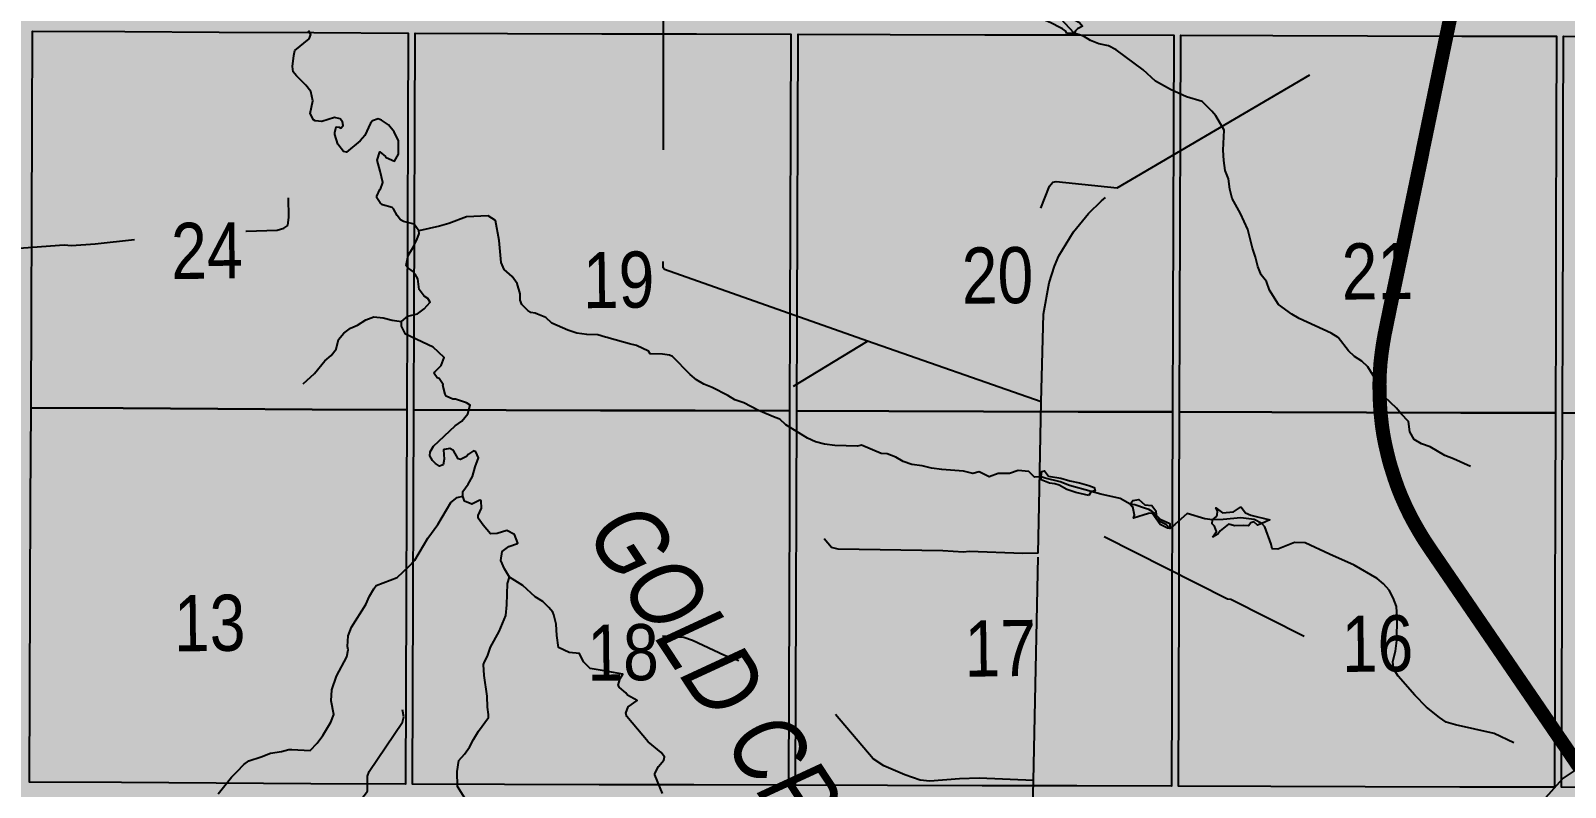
# Model space of a CAD drawing. Extents: x 405326 to 424052, y 6044755 to 6062236.
# Drawn here: x 416226.4 to 416444.4, y 6050906.8 to 6051014.3 of the extents above; entities that cross this region are included whole.
import ezdxf
from ezdxf.enums import TextEntityAlignment as Align

# ---------------------------------------------------------------- set-up
doc = ezdxf.new("R2010")
doc.units = 0
doc.header["$LTSCALE"] = 5
doc.linetypes.add('DASHED2', pattern=[9.525, 6.35, -3.175])
for name, color, linetype in [('Quarters', 8, 'Continuous'), ('RoadSeg', 57, 'DASHED2'), ('ROUTE-MAP-HWY', 2, 'Continuous'), ('T-WATER', 160, 'Continuous'), ('T-WATER-T', 170, 'Continuous')]:
    doc.layers.add(name, color=color, linetype=linetype)
doc.layers.add('ROUTE-MAP-BACKGROUND-H', color=7, linetype='Continuous', true_color=0xf0ebff)
doc.styles.add('120', font='ARIALN.TTF', dxfattribs={"height": 13})
doc.styles.add('80LS', font='ARIALNI.TTF', dxfattribs={"height": 10})

msp = doc.modelspace()

# ---------------------------------------------------------------- hatches: boundary and pattern name
at = {"layer": 'ROUTE-MAP-BACKGROUND-H'}
h = msp.add_hatch(color=256, dxfattribs=at)
h.dxf.hatch_style = 1
h.paths.add_polyline_path([(417500.313, 6050470.993), (417499.828, 6050583.719), (417489.556, 6051448.866), (416064.545, 6051448.577), (416073.609, 6050477.938), (416071.924, 6050150.968), (416104.424, 6050150.804), (416615.018, 6050150.686), (416614.752, 6050098.449), (417501.84, 6050099.469), (417600.187, 6050099.469), (417600.187, 6050157.259), (417501.84, 6050157.777)])

# ---------------------------------------------------------------- linework, layer by layer
at = {"layer": 'Quarters', "flags": 128}
for points in [[(416279.79, 6050960.45), (416266.36, 6050960.523), (416252.93, 6050960.596), (416239.501, 6050960.669), (416226.405, 6050960.74), (416226.462, 6050974.119), (416226.518, 6050987.497), (416226.574, 6051000.876), (416226.63, 6051014.254), (416239.721, 6051014.183), (416253.145, 6051014.11), (416266.57, 6051014.037), (416279.995, 6051013.964), (416279.943, 6051000.585), (416279.892, 6050987.207), (416279.841, 6050973.829)], [(416334.191, 6050960.304), (416320.758, 6050960.34), (416307.324, 6050960.376), (416293.892, 6050960.412), (416280.793, 6050960.447), (416280.844, 6050973.826), (416280.895, 6050987.204), (416280.947, 6051000.583), (416280.998, 6051013.961), (416294.092, 6051013.926), (416307.52, 6051013.89), (416320.948, 6051013.853), (416334.377, 6051013.817), (416334.33, 6051000.439), (416334.284, 6050987.06), (416334.238, 6050973.682)], [(416388.593, 6050960.157), (416375.16, 6050960.193), (416361.727, 6050960.229), (416348.293, 6050960.266), (416335.195, 6050960.301), (416335.241, 6050973.679), (416335.287, 6050987.058), (416335.334, 6051000.436), (416335.38, 6051013.814), (416348.474, 6051013.779), (416361.903, 6051013.742), (416375.331, 6051013.706), (416388.76, 6051013.67), (416388.718, 6051000.292), (416388.676, 6050986.913), (416388.635, 6050973.535)], [(416442.995, 6050960.01), (416429.562, 6050960.047), (416416.129, 6050960.083), (416402.695, 6050960.119), (416389.597, 6050960.154), (416389.638, 6050973.533), (416389.68, 6050986.911), (416389.721, 6051000.289), (416389.763, 6051013.667), (416402.857, 6051013.632), (416416.285, 6051013.595), (416429.714, 6051013.559), (416443.142, 6051013.523), (416443.105, 6051000.145), (416443.068, 6050986.767), (416443.032, 6050973.388)], [(416497.395, 6050959.864), (416483.962, 6050959.9), (416470.53, 6050959.936), (416457.097, 6050959.972), (416443.998, 6050960.008), (416444.035, 6050973.386), (416444.072, 6050986.764), (416444.109, 6051000.142), (416444.146, 6051013.52), (416457.239, 6051013.485), (416470.668, 6051013.448), (416484.095, 6051013.412), (416497.523, 6051013.375), (416497.491, 6050999.998), (416497.459, 6050986.62), (416497.427, 6050973.242)], [(416279.79, 6050960.45), (416279.739, 6050947.072), (416279.687, 6050933.693), (416279.636, 6050920.314), (416279.586, 6050907.27), (416266.152, 6050907.344), (416252.717, 6050907.417), (416239.282, 6050907.49), (416226.182, 6050907.561), (416226.236, 6050920.605), (416226.293, 6050933.983), (416226.349, 6050947.362), (416226.405, 6050960.74), (416239.501, 6050960.669), (416252.93, 6050960.596), (416266.36, 6050960.523)], [(416334.191, 6050960.304), (416334.145, 6050946.925), (416334.099, 6050933.547), (416334.052, 6050920.168), (416334.007, 6050907.124), (416320.569, 6050907.161), (416307.131, 6050907.197), (416293.693, 6050907.233), (416280.59, 6050907.268), (416280.64, 6050920.312), (416280.691, 6050933.69), (416280.742, 6050947.069), (416280.793, 6050960.447), (416293.892, 6050960.412), (416307.324, 6050960.376), (416320.758, 6050960.34)], [(416388.593, 6050960.157), (416388.552, 6050946.779), (416388.51, 6050933.401), (416388.469, 6050920.022), (416388.428, 6050906.979), (416374.991, 6050907.015), (416361.552, 6050907.051), (416348.114, 6050907.087), (416335.011, 6050907.122), (416335.056, 6050920.166), (416335.102, 6050933.544), (416335.148, 6050946.923), (416335.195, 6050960.301), (416348.293, 6050960.266), (416361.727, 6050960.229), (416375.16, 6050960.193)], [(416442.995, 6050960.01), (416442.958, 6050946.632), (416442.921, 6050933.254), (416442.885, 6050919.876), (416442.849, 6050906.833), (416429.411, 6050906.869), (416415.973, 6050906.905), (416402.535, 6050906.941), (416389.432, 6050906.976), (416389.472, 6050920.02), (416389.514, 6050933.398), (416389.555, 6050946.776), (416389.597, 6050960.154), (416402.695, 6050960.119), (416416.129, 6050960.083), (416429.562, 6050960.047)], [(416497.395, 6050959.864), (416497.363, 6050946.486), (416497.331, 6050933.108), (416497.299, 6050919.73), (416497.268, 6050906.686), (416483.831, 6050906.723), (416470.394, 6050906.759), (416456.956, 6050906.795), (416443.852, 6050906.83), (416443.888, 6050919.873), (416443.925, 6050933.252), (416443.961, 6050946.63), (416443.998, 6050960.008), (416457.097, 6050959.972), (416470.53, 6050959.936), (416483.962, 6050959.9)]]:
    msp.add_lwpolyline(points, close=True, dxfattribs=at)
at = {"layer": 'RoadSeg'}
for p, q in [((416334.716, 6050963.814), (416345.227, 6050970.227)), ((416369.933, 6050961.571), (416345.227, 6050970.227)), ((416369.648, 6050946.859), (416369.933, 6050961.571)), ((416369.493, 6050940.101), (416369.648, 6050946.859)), ((416368.818, 6050907.779), (416369.493, 6050940.101)), ((416368.156, 6050877.986), (416368.818, 6050907.779))]:
    msp.add_line(p, q, dxfattribs=at)
at = {"layer": 'RoadSeg', "flags": 128}
for points in [[(416345.227, 6050970.227), (416316.429, 6050980.393), (416316.224, 6050980.622), (416316.301, 6051033.194), (416316.391, 6051035.226), (416316.756, 6051036.831)], [(416380.73, 6050991.979), (416405.114, 6051006.274), (416420.686, 6051015.623), (416422.981, 6051017.203), (416424.434, 6051019.297), (416425.327, 6051021.079), (416426.406, 6051022), (416427.961, 6051022.4), (416428.828, 6051022.319)], [(416369.878, 6050989.119), (416371.11, 6050992.207), (416371.596, 6050992.816), (416372.06, 6050992.893), (416380.73, 6050991.979)], [(416369.933, 6050961.571), (416370.233, 6050974.055), (416371.07, 6050978.498), (416371.818, 6050980.843), (416372.419, 6050982.32), (416374.508, 6050985.758), (416376.649, 6050988.332), (416378.506, 6050990.169), (416380.73, 6050991.979)], [(416209.45, 6050982.304), (416231.11, 6050983.898), (416232.143, 6050983.82), (416235.532, 6050984.058), (416245.358, 6050985.1), (416251.708, 6050985.368), (416256.955, 6050985.846), (416261.377, 6050985.974), (416262.336, 6050986.26), (416262.893, 6050986.638), (416263.034, 6050987.839), (416262.976, 6050990.566)], [(416407.277, 6050928.23), (416396.85, 6050933.497), (416396.383, 6050933.554), (416370.686, 6050946.548), (416369.648, 6050946.859)], [(416369.493, 6050940.101), (416367.332, 6050940.022), (416359.673, 6050940.324), (416358.876, 6050940.241), (416355.944, 6050940.411), (416341.099, 6050940.66), (416340.129, 6050940.905), (416339.071, 6050942.147)], [(416368.818, 6050907.779), (416361.092, 6050908.113), (416358.298, 6050908.053), (416354.113, 6050907.698), (416352.713, 6050907.835), (416350.534, 6050908.587), (416347.578, 6050909.888), (416346.06, 6050910.887), (416340.223, 6050917.783), (416339, 6050918.988), (416338.257, 6050919.471), (416334.997, 6050920.999), (416330.519, 6050923.465), (416324.951, 6050925.576), (416320.381, 6050927.707), (416319.174, 6050928.114), (416316.109, 6050928.315)], [(416271.665, 6050902.978), (416274.189, 6050906.293), (416274.211, 6050908.39), (416274.462, 6050909.094), (416279.204, 6050916.083), (416279.388, 6050916.852), (416279.167, 6050917.845)], [(416430.906, 6050889.007), (416431.343, 6050891.877), (416432.385, 6050894.528), (416433.316, 6050896.112), (416443.975, 6050908.018), (416446.424, 6050909.632)]]:
    msp.add_lwpolyline(points, dxfattribs=at)
at = {"layer": 'ROUTE-MAP-HWY', "const_width": 1.996, "flags": 128}
msp.add_lwpolyline([(416446.424, 6050909.632), (416425.189, 6050940.697), (416424.67, 6050941.475), (416424.117, 6050942.331), (416423.483, 6050943.394), (416422.868, 6050944.476), (416422.289, 6050945.562), (416421.717, 6050946.746), (416421.119, 6050948.083), (416420.601, 6050949.38), (416420.133, 6050950.692), (416419.818, 6050951.693), (416419.611, 6050952.338), (416419.381, 6050953.148), (416419.173, 6050953.956), (416419.017, 6050954.619), (416418.76, 6050955.75), (416418.548, 6050956.874), (416418.366, 6050958.05), (416418.247, 6050959.102), (416418.171, 6050959.822), (416418.104, 6050960.599), (416418.041, 6050961.703), (416418.003, 6050962.845), (416417.99, 6050964.17), (416418.041, 6050965.728), (416418.13, 6050967.052), (416418.297, 6050968.528), (416418.491, 6050969.84), (416418.712, 6050971.128), (416419.196, 6050973.492), (416419.947, 6050977.152), (416421.265, 6050983.411), (416422.43, 6050989.02), (416422.863, 6050991.111), (416423.899, 6050996.087), (416424.237, 6050997.805), (416424.536, 6050999.226), (416426.854, 6051010.445), (416427.765, 6051014.846), (416428.092, 6051016.398)], dxfattribs=at)
at = {"layer": 'T-WATER', "flags": 128}
for points in [[(416373.585, 6051013.941), (416373.413, 6051014.23), (416372.975, 6051014.592), (416372.684, 6051014.743), (416371.299, 6051015.456), (416370.519, 6051015.784), (416371.237, 6051015.943), (416371.763, 6051016.308), (416372.089, 6051016.646), (416372.478, 6051017.412), (416372.711, 6051017.151), (416374.745, 6051015.811), (416375.377, 6051015.495), (416375.818, 6051014.973), (416375.386, 6051014.735), (416375.079, 6051014.566), (416374.789, 6051014.296), (416374.634, 6051013.96), (416373.585, 6051013.941)], [(416376.705, 6050948.299), (416374.83, 6050948.721), (416373.581, 6050949.152), (416372.494, 6050949.733), (416371.88, 6050949.922), (416371.115, 6050950.03), (416369.907, 6050950.527), (416369.904, 6050950.93), (416370.026, 6050951.674), (416370.42, 6050951.793), (416370.987, 6050951.017), (416372.699, 6050950.762), (416373.98, 6050950.369), (416375.371, 6050950.088), (416376.677, 6050949.721), (416377.446, 6050949.42), (416377.589, 6050948.965), (416377.043, 6050948.871), (416376.705, 6050948.299)], [(416388.203, 6050943.575), (416387.869, 6050943.631), (416386.812, 6050944.172), (416385.684, 6050945.796), (416385.189, 6050945.716), (416383.025, 6050945.066), (416383.206, 6050945.483), (416382.948, 6050946.665), (416382.819, 6050946.712), (416382.557, 6050947.039), (416382.968, 6050947.577), (416383.788, 6050947.694), (416384.664, 6050946.962), (416385.671, 6050946.844), (416386.226, 6050946.121), (416386.252, 6050945.494), (416386.826, 6050944.91), (416388.224, 6050944.299), (416388.203, 6050943.575)], [(416394.275, 6050942.36), (416394.842, 6050943.165), (416394.544, 6050943.94), (416394.198, 6050944.258), (416394.248, 6050944.822), (416394.839, 6050945.323), (416394.923, 6050945.475), (416394.978, 6050946.077), (416394.764, 6050946.541), (416395.702, 6050945.821), (416397.238, 6050945.941), (416398.226, 6050946.62), (416398.337, 6050946.619), (416398.938, 6050945.82), (416399.723, 6050945.476), (416402.426, 6050944.849), (416401.296, 6050944.329), (416400.671, 6050944.075), (416400.121, 6050944.565), (416399.704, 6050944.398), (416399.383, 6050943.962), (416398.728, 6050944.023), (416397.455, 6050943.994), (416396.533, 6050944.233), (416395.351, 6050943.263), (416395.032, 6050942.781), (416394.275, 6050942.36)]]:
    msp.add_lwpolyline(points, close=True, dxfattribs=at)
for points in [[(416430.911, 6050952.402), (416428.503, 6050953.492), (416427.275, 6050953.952), (416425.188, 6050955.192), (416423.972, 6050955.64), (416422.921, 6050956.241), (416422.324, 6050957.324), (416422.138, 6050958.803), (416421.093, 6050959.877), (416420.41, 6050960.69), (416418.691, 6050962.31), (416417.991, 6050963.227), (416417.61, 6050964.483), (416416.349, 6050966.565), (416415.464, 6050967.358), (416414.455, 6050968.034), (416413.598, 6050968.859), (416412.119, 6050970.714), (416411.11, 6050971.353), (416406.56, 6050973.438), (416405.536, 6050974.059), (416403.632, 6050975.436), (416402.343, 6050977.448), (416401.925, 6050978.694), (416401.185, 6050979.62), (416400.72, 6050980.823), (416400.38, 6050982.166), (416399.952, 6050983.406), (416399.31, 6050986.081), (416398.243, 6050988.363), (416397.048, 6050990.47), (416396.724, 6050991.802), (416396.529, 6050993.27), (416396.07, 6050994.449), (416395.862, 6050995.86), (416395.788, 6050997.337), (416395.948, 6051000.167), (416394.746, 6051002.245), (416394.16, 6051002.864), (416392.798, 6051004.26), (416390.578, 6051004.901), (416388.277, 6051005.95), (416386.149, 6051007.162), (416384.403, 6051008.761), (416380.568, 6051011.586), (416379.497, 6051012.167), (416378.098, 6051012.431), (416376.926, 6051012.907), (416375.929, 6051013.559), (416374.634, 6051013.96), (416372.089, 6051016.646)], [(416281.523, 6050985.907), (416280.844, 6050986.811), (416279.306, 6050987.211), (416278.913, 6050987.448), (416278.402, 6050988.084), (416277.924, 6050988.988), (416277.721, 6050989.21), (416276.365, 6050989.592), (416275.992, 6050989.843), (416275.525, 6050990.579), (416275.528, 6050990.806), (416275.974, 6050991.753), (416276.067, 6050991.818), (416276.396, 6050992.759), (416276.025, 6050994.367), (416275.589, 6050995.936), (416275.954, 6050997.099), (416276.791, 6050996.449), (416276.85, 6050996.314), (416278.056, 6050995.797), (416278.624, 6050996.772), (416278.625, 6050998.677), (416277.997, 6050999.944), (416277.206, 6051000.953), (416276.181, 6051001.588), (416275.732, 6051001.774), (416274.903, 6051001.524), (416274.633, 6051001.174), (416273.812, 6050999.411), (416273.183, 6050998.655), (416271.231, 6050997.056), (416270.803, 6050997.174), (416270.018, 6050998.192), (416269.575, 6050999.559), (416269.556, 6050999.876), (416269.78, 6051000.66), (416270.162, 6051000.616), (416270.403, 6051000.471), (416270.754, 6051000.838), (416270.676, 6051001.349), (416270.323, 6051001.807), (416269.539, 6051001.972), (416267.719, 6051001.398), (416266.767, 6051001.533), (416266.561, 6051001.665), (416266.084, 6051002.532), (416266.432, 6051004.368), (416266.179, 6051005.678), (416265.437, 6051006.587), (416264.11, 6051007.901), (416263.658, 6051008.458), (416263.566, 6051009.216), (416263.722, 6051010.769), (416263.901, 6051011.507), (416265.906, 6051013.141), (416266.138, 6051013.753), (416265.828, 6051014.319)], [(416308.278, 6050970.719), (416308.011, 6050970.792), (416306.915, 6050971.091), (416305.361, 6050971.138), (416303.952, 6050971.361), (416302.685, 6050971.755), (416300.406, 6050972.761), (416299.557, 6050973.565), (416298.358, 6050974.025), (416298.022, 6050974.204), (416297.429, 6050974.29), (416297.003, 6050974.544), (416296.154, 6050975.419), (416295.892, 6050976.052), (416295.883, 6050976.951), (416295.497, 6050978.407), (416294.758, 6050979.408), (416293.636, 6050980.408), (416293.209, 6050981.386), (416292.911, 6050984.503), (416292.386, 6050987.371), (416291.377, 6050988.026), (416288.282, 6050987.881), (416285.763, 6050986.942), (416284.463, 6050986.539), (416281.523, 6050985.907)], [(416279.041, 6050973.026), (416279.937, 6050973.748), (416281.301, 6050974.095), (416282.279, 6050974.812), (416283.115, 6050975.735), (416282.799, 6050976.294), (416282.275, 6050976.585), (416281.568, 6050977.563), (416281.352, 6050979.067), (416280.997, 6050979.731), (416280.613, 6050980.138), (416279.904, 6050980.697), (416279.719, 6050980.982), (416279.985, 6050982.377), (416280.646, 6050983.484), (416281.208, 6050984.612), (416281.555, 6050985.504), (416281.523, 6050985.907)], [(416265.081, 6050964.163), (416266.657, 6050965.593), (416268.162, 6050967.411), (416269.051, 6050968.186), (416269.774, 6050969.08), (416270.112, 6050970.451), (416270.854, 6050971.367), (416271.806, 6050972.06), (416272.775, 6050972.499), (416273.97, 6050973.248), (416275.104, 6050973.645), (416276.414, 6050973.513), (416277.697, 6050973.202), (416279.041, 6050973.026)], [(416287.744, 6050948.203), (416287.776, 6050948.868), (416288.533, 6050949.905), (416289.143, 6050950.975), (416289.511, 6050952.349), (416290.003, 6050953.615), (416289.611, 6050954.496), (416289.28, 6050954.642), (416288.567, 6050954.141), (416288.293, 6050953.844), (416287.447, 6050953.406), (416287.075, 6050953.508), (416286.439, 6050954.672), (416285.886, 6050954.944), (416285.133, 6050954.841), (416285.031, 6050954.758), (416285.125, 6050953.449), (416284.939, 6050952.624), (416284.456, 6050952.446), (416283.861, 6050952.823), (416283.445, 6050953.251), (416283.044, 6050953.907), (416283.106, 6050954.503), (416283.604, 6050955.305), (416286.655, 6050958.179), (416287.607, 6050958.847), (416288.446, 6050959.89), (416288.791, 6050961.111), (416288.281, 6050961.426), (416286.701, 6050961.965), (416286.323, 6050961.983), (416285.403, 6050962.384), (416285.237, 6050962.673), (416284.92, 6050963.965), (416284.953, 6050964.056), (416284.403, 6050964.912), (416284.111, 6050964.997), (416283.672, 6050965.626), (416283.792, 6050965.865), (416284.699, 6050966.754), (416285.093, 6050967.908), (416283.525, 6050969.336), (416279.615, 6050971.186), (416279.027, 6050972.339), (416279.041, 6050973.026)], [(416329.772, 6050960.374), (416327.657, 6050961.436), (416326.417, 6050961.872), (416325.389, 6050962.511), (416323.163, 6050963.605), (416322.01, 6050964.087), (416320.96, 6050964.704), (416320.036, 6050965.47), (416317.566, 6050968.045), (416317.133, 6050968.223), (416316.12, 6050968.379), (416314.358, 6050968.397), (416314.15, 6050968.803), (416312.421, 6050969.612), (416311.458, 6050969.849), (416308.546, 6050970.645), (416308.278, 6050970.719)], [(416369.904, 6050950.93), (416368.962, 6050950.867), (416368.157, 6050951.706), (416366.655, 6050951.833), (416365.403, 6050951.426), (416363.819, 6050951.403), (416362.549, 6050950.941), (416361.115, 6050951.629), (416360.214, 6050951.414), (416358.883, 6050951.737), (416355.788, 6050951.962), (416354.366, 6050952.188), (416353.014, 6050952.503), (416351.534, 6050952.67), (416350.314, 6050953.114), (416349.274, 6050953.735), (416348.062, 6050954.193), (416347.188, 6050954.246), (416344.414, 6050955.44), (416343.81, 6050955.273), (416340.62, 6050955.407), (416339.154, 6050955.573), (416337.881, 6050955.926), (416336.712, 6050956.414), (416333.66, 6050958.327), (416332.806, 6050959.134), (416332.124, 6050959.361), (416329.772, 6050960.374)], [(416437.074, 6050913.168), (416434.263, 6050914.461), (416428.788, 6050915.707), (416427.488, 6050916.082), (416426.497, 6050916.734), (416424.659, 6050918.236), (416423.001, 6050919.94), (416420.629, 6050922.63), (416420.005, 6050923.669), (416419.905, 6050924.692), (416420.246, 6050926.186), (416420.436, 6050927.681), (416420.506, 6050930.969), (416420.392, 6050932.517), (416419.96, 6050933.744), (416419.346, 6050934.833), (416418.557, 6050935.712), (416417.667, 6050936.495), (416414.394, 6050938.374), (416410.89, 6050939.927), (416407.428, 6050941.556), (416405.936, 6050941.63), (416403.546, 6050940.68), (416402.751, 6050940.716), (416402.617, 6050941.392), (416401.698, 6050943.819), (416401.296, 6050944.329), (416400.189, 6050944.865), (416398.306, 6050945.12), (416395.763, 6050944.877), (416394.248, 6050944.822), (416393.18, 6050944.981), (416390.676, 6050945.721), (416388.939, 6050944.158), (416388.203, 6050943.575), (416387.73, 6050944.098), (416386.887, 6050944.533), (416386.705, 6050944.703), (416386.632, 6050944.77), (416386.591, 6050944.807), (416386.314, 6050945.06), (416386.092, 6050945.404), (416386.003, 6050945.831), (416385.68, 6050946.029), (416385.242, 6050946.298), (416384.763, 6050946.459), (416383.215, 6050946.979), (416382.557, 6050947.039), (416381.139, 6050947.879), (416378.419, 6050948.474), (416377.043, 6050948.871), (416373.96, 6050949.703), (416372.634, 6050950.211), (416370.477, 6050950.755), (416369.904, 6050950.93)], [(416252.981, 6050905.91), (416254.889, 6050908.281), (416255.713, 6050909.064), (416256.643, 6050910.078), (416257.347, 6050910.58), (416259.112, 6050911.152), (416260.431, 6050911.696), (416261.989, 6050911.893), (416263.05, 6050912.189), (416263.438, 6050912.222), (416266.066, 6050912.067), (416267.055, 6050913.078), (416267.885, 6050914.209), (416269.006, 6050916.101), (416269.41, 6050917.172), (416269.03, 6050919.118), (416269.129, 6050920.69), (416269.825, 6050922.596), (416271.261, 6050925.376), (416271.461, 6050926.369), (416271.363, 6050926.836), (416271.454, 6050928.338), (416271.948, 6050929.56), (416273.983, 6050932.816), (416274.485, 6050933.999), (416275.089, 6050935.031), (416275.451, 6050935.497), (416278.404, 6050936.643), (416280.104, 6050938.215), (416280.938, 6050939.094), (416282.798, 6050942.232), (416284.216, 6050944.158), (416286.058, 6050947.312), (416286.96, 6050947.999), (416287.744, 6050948.203)], [(416294.364, 6050936.677), (416293.684, 6050937.886), (416293.16, 6050939.03), (416293.326, 6050940.327), (416294.31, 6050941.026), (416295.522, 6050941.443), (416295.572, 6050941.529), (416295.109, 6050942.735), (416294.016, 6050943.319), (416292.644, 6050942.876), (416291.686, 6050942.857), (416290.651, 6050944.083), (416289.956, 6050945.059), (416289.927, 6050945.464), (416290.384, 6050946.476), (416290.341, 6050947.545), (416290.184, 6050947.628), (416289.041, 6050947.069), (416288.008, 6050947.474), (416287.744, 6050948.203)], [(416288.525, 6050904.521), (416286.985, 6050906.928), (416286.96, 6050909.061), (416287.167, 6050910.628), (416287.983, 6050911.538), (416288.685, 6050912.545), (416289.248, 6050913.64), (416289.975, 6050914.812), (416291.386, 6050916.744), (416291.406, 6050917.183), (416291.258, 6050918.237), (416291.2, 6050919.772), (416290.784, 6050922.714), (416290.711, 6050924.291), (416290.819, 6050924.674), (416291.263, 6050925.48), (416291.679, 6050926.715), (416292.904, 6050928.954), (416293.887, 6050931.252), (416294.014, 6050932.729), (416294.09, 6050935.793), (416294.364, 6050936.677)], [(416308.106, 6050923.307), (416307.839, 6050923.353), (416305.855, 6050923.7), (416305.189, 6050924.385), (416304.916, 6050924.667), (416304.336, 6050925.829), (416302.868, 6050925.958), (416301.324, 6050926.693), (416301.096, 6050928.38), (416301.01, 6050930), (416300.685, 6050931.349), (416300.519, 6050931.701), (416299.954, 6050932.383), (416299.099, 6050933.204), (416298.051, 6050933.88), (416296.3, 6050935.487), (416294.364, 6050936.677)], [(416316.135, 6050905.942), (416315.043, 6050908.617), (416315.042, 6050908.81), (416315.557, 6050909.78), (416316.295, 6050910.704), (416316.426, 6050911.168), (416315.955, 6050911.784), (416314.109, 6050913.302), (416311.042, 6050916.887), (416310.919, 6050917.364), (416311.263, 6050918.255), (416312.542, 6050919.157), (416311.136, 6050919.912), (416310.925, 6050920.244), (416310.034, 6050921.021), (416309.847, 6050921.355), (416310.104, 6050922.265), (416310.5, 6050922.888), (416308.373, 6050923.26), (416308.106, 6050923.307)]]:
    msp.add_lwpolyline(points, dxfattribs=at)

# ---------------------------------------------------------------- texts
at = {"layer": 'RoadSeg', "style": '120'}
for s, height, rotation, p in [('24', 7.9742, 0.67212, (416246.354, 6050979.02)), ('67-6-6', 39.871, 1.17937, (416108.391, 6050942.622)), ('67-5-6', 39.871, 1.17937, (416370.159, 6050943.741)), ('19', 7.9742, 0.67212, (416304.855, 6050974.883)), ('20', 7.9742, 0.67212, (416358.686, 6050975.514)), ('21', 7.9742, 0.67212, (416412.665, 6050976.105)), ('13', 7.9742, 0.67212, (416246.746, 6050926.126)), ('17', 7.9742, 0.67212, (416359.079, 6050922.536)), ('16', 7.9742, 0.67212, (416412.673, 6050923.207)), ('18', 7.9742, 0.67212, (416305.476, 6050921.949))]:
    msp.add_text(s, height=height, rotation=rotation, dxfattribs=at).set_placement(p)
at = {"layer": 'T-WATER-T', "style": '80LS'}
msp.add_text('GOLD CREEK', height=9.9744, rotation=303.50659, dxfattribs=at).set_placement((416325.802, 6050911.582), align=Align.CENTER)

doc.saveas('drawing.dxf')
